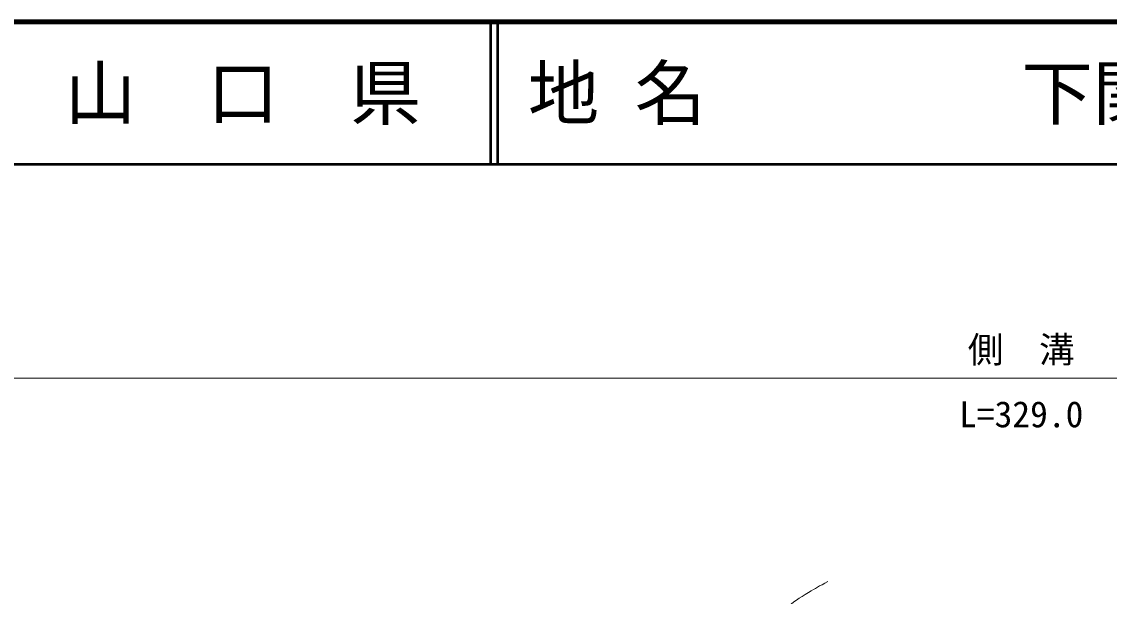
# Model space of a CAD drawing. Units: millimetres, scale not verified. Extents: x 40000 to 680000, y 20000 to 380000.
# Drawn here: x 334852 to 411179, y 339698 to 380000 of the extents above; entities that cross this region are included whole.
import ezdxf
from ezdxf.enums import TextEntityAlignment as Align

# ---------------------------------------------------------------- set-up
doc = ezdxf.new("R2010")
doc.units = ezdxf.units.MM
doc.header["$LTSCALE"] = 1000
for name, color, linetype, lineweight in [('M-STR-HTXT', 7, 'Continuous', 13), ('M-TTL', 2, 'Continuous', 140), ('M-TTL-LINE', 7, 'Continuous', 50), ('M-WORK', 1, 'Continuous', 13)]:
    doc.layers.add(name, color=color, linetype=linetype, lineweight=lineweight)
doc.layers.add('M-TTL-TXT', color=7, linetype='Continuous')
doc.styles.add('ＭＳ ゴシック', font='')
doc.styles.get('ＭＳ ゴシック').set_extended_font_data('MS Gothic')

msp = doc.modelspace()

# ---------------------------------------------------------------- linework, layer by layer
at = {"layer": 'M-STR-HTXT'}
msp.add_line((243818, 355000), (566140, 355000), dxfattribs=at)
at = {"layer": 'M-TTL'}
msp.add_line((680000, 380000), (40000, 380000), dxfattribs=at)
at = {"layer": 'M-TTL-LINE'}
for p, q in [((367750, 380000), (367750, 370000)), ((368250, 380000), (368250, 370000)), ((40000, 370000), (680000, 370000))]:
    msp.add_line(p, q, dxfattribs=at)
at = {"layer": 'M-WORK'}
msp.add_open_spline([(375701, 324782), (376209, 325055), (376358, 325150), (376763, 325413), (377499, 325893), (377847, 326252), (378519, 326818), (379322, 327495), (379756, 327896), (380496, 328642), (381562, 329715), (382123, 330354), (383095, 331513), (383948, 332528), (384429, 333098), (385200, 334177), (385977, 335264), (386316, 335939), (387091, 337027), (387600, 337741), (387801, 338223), (388450, 338812), (389025, 339334), (389416, 339548), (390075, 339958), (390594, 340280), (390780, 340385), (391434, 340731)], degree=3, knots=[0, 0, 0, 0, 1, 1, 1, 2, 2, 2, 3, 3, 3, 4, 4, 4, 5, 5, 5, 6, 6, 6, 7, 7, 7, 8, 8, 8, 9, 9, 9, 9], dxfattribs=at)

# ---------------------------------------------------------------- texts
at = {"layer": 'M-STR-HTXT', "style": 'ＭＳ ゴシック'}
msp.add_text('側\u3000溝', height=1833, dxfattribs=at).set_placement((405000, 357000), align=Align.MIDDLE_CENTER)
msp.add_text('L=329.0', height=1833, dxfattribs=at).set_placement((405000, 351000), align=Align.BOTTOM_CENTER)
at = {"layer": 'M-TTL-TXT', "style": 'ＭＳ ゴシック'}
msp.add_text('山\u3000口\u3000県', height=3666, dxfattribs=at).set_placement((350375, 375000), align=Align.MIDDLE_CENTER)
for s, p in [('地 名', (370380, 375000)), ('下関市豊浦町大字吉永', (405024, 375000))]:
    msp.add_text(s, height=3666, dxfattribs=at).set_placement(p, align=Align.MIDDLE_LEFT)

doc.saveas('drawing.dxf')
